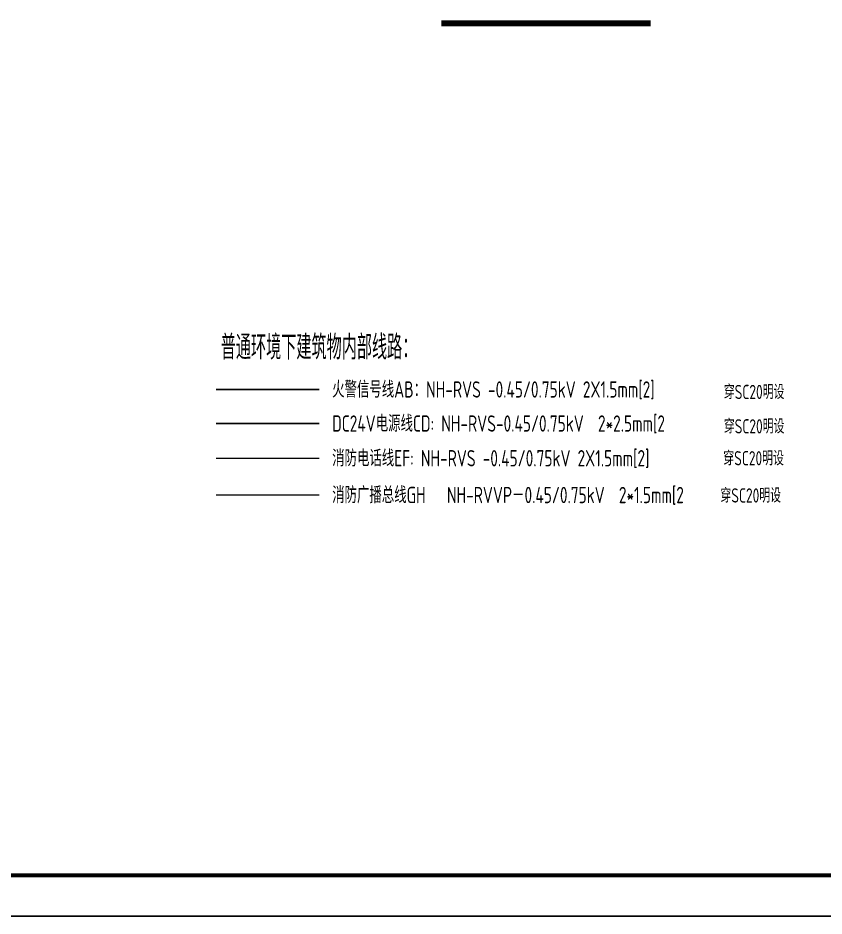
# Model space of a CAD drawing. Extents: x 4830845 to 5141198, y -443067 to -268177.
# Drawn here: x 5080122 to 5099869, y -422737 to -400732 of the extents above; entities that cross this region are included whole.
import ezdxf
from ezdxf.enums import TextEntityAlignment as Align

# ---------------------------------------------------------------- set-up
doc = ezdxf.new("R2010")
doc.units = 0
doc.header["$LTSCALE"] = 1000
doc.header["$MEASUREMENT"] = 0
doc.linetypes.add('DASH', pattern=[0.35, 0.25, -0.1])
for name, color, linetype in [('DIM_SYMB', 3, 'CONTINUOUS'), ('PUB_TITLE', 4, 'CONTINUOUS'), ('SIG_TEXT', 7, 'CONTINUOUS'), ('TEL_TAB', 7, 'CONTINUOUS'), ('WIRE-消防', 5, 'CONTINUOUS'), ('WIRE-照明', 1, 'CONTINUOUS'), ('电气', 3, 'CONTINUOUS'), ('电气文字', 7, 'CONTINUOUS')]:
    doc.layers.add(name, color=color, linetype=linetype)
doc.styles.add('SCEI', font='sceie.shx', dxfattribs={"width": 0.75, "bigfont": 'sceic.shx'})
doc.styles.add('sceie', font='sceie.shx', dxfattribs={"width": 0.7, "bigfont": 'sceic.shx'})
doc.styles.add('TG_LINETYPE', font='SIMPLEX', dxfattribs={"width": 0.8, "height": 3, "bigfont": 'HZTXT'})
doc.linetypes.add('TG_BC', pattern='A,2,-0.85,["BC",TG_LINETYPE,S=0.1,R=0,X=-0.65,Y=-0.15],0', length=2.85)
doc.linetypes.add('TG_F', pattern='A,2,-0.4,["F",TG_LINETYPE,S=0.1,R=0,X=-0.28,Y=-0.15],0', length=2.4)

msp = doc.modelspace()

# ---------------------------------------------------------------- linework, layer by layer
at = {"layer": 'DIM_SYMB', "const_width": 140}
msp.add_lwpolyline([(5090490.8, -400863.6), (5095625.8, -400863.6)], dxfattribs=at)
at = {"layer": 'PUB_TITLE', "color": 4}
msp.add_lwpolyline([(5035515.9, -422737.3), (5119615.9, -422737.3), (5119615.9, -363337.3), (5035515.9, -363337.3)], close=True, dxfattribs=at)
at = {"layer": 'PUB_TITLE', "color": 4, "const_width": 100}
msp.add_lwpolyline([(5038015.9, -421737.3), (5118615.9, -421737.3), (5118615.9, -364337.3), (5038015.9, -364337.3)], close=True, dxfattribs=at)
at = {"layer": 'WIRE-消防', "color": 5, "linetype": 'Continuous', "const_width": 35}
msp.add_lwpolyline([(5084977, -409834.7), (5087503.9, -409834.7)], dxfattribs=at)
at = {"layer": 'WIRE-消防', "color": 3, "linetype": 'TG_F', "const_width": 35}
msp.add_lwpolyline([(5084977, -411519.6), (5087503.9, -411519.6)], dxfattribs=at)
at = {"layer": 'WIRE-照明', "color": 1, "linetype": 'DASH', "const_width": 35}
msp.add_lwpolyline([(5084977, -410669), (5087503.9, -410669)], dxfattribs=at)
at = {"layer": 'WIRE-照明', "color": 4, "linetype": 'TG_BC', "const_width": 35}
msp.add_lwpolyline([(5084977, -412421.1), (5087503.9, -412421.1)], dxfattribs=at)

# ---------------------------------------------------------------- texts
at = {"layer": 'SIG_TEXT', "style": 'SCEI', "width": 0.8}
for s, p in [('火警信号线AB：NH-RVS -0.45/0.75kV 2X1.5mm[2] ', (5087819.1, -410035)), ('DC24V电源线CD: NH-RVS-0.45/0.75kV  2*2.5mm[2', (5087819.1, -410869.3)), ('消防电话线EF: NH-RVS -0.45/0.75kV 2X1.5mm[2]  ', (5087819.1, -411719.9))]:
    msp.add_text(s, height=400, dxfattribs=at).set_placement(p)
at = {"layer": 'TEL_TAB', "style": 'SCEI', "width": 0.8}
msp.add_text('消防广播总线GH   NH-RVVP－0.45/0.75kV  2*1.5mm[2 ', height=400, dxfattribs=at).set_placement((5087819.1, -412621.3))
at = {"layer": '电气', "style": 'sceie', "width": 0.65}
msp.add_text('普通环境下建筑物内部线路：', height=600, dxfattribs=at).set_placement((5085089.3, -408801.4), align=Align.MIDDLE_LEFT)
at = {"layer": '电气文字', "style": 'SCEI', "width": 0.8}
for p in [(5097414.3, -410070.8), (5097414.3, -410912.7), (5097401.3, -411694.7), (5097330.8, -412607)]:
    msp.add_text('穿SC20明设', height=350, dxfattribs=at).set_placement(p)

doc.saveas('drawing.dxf')
